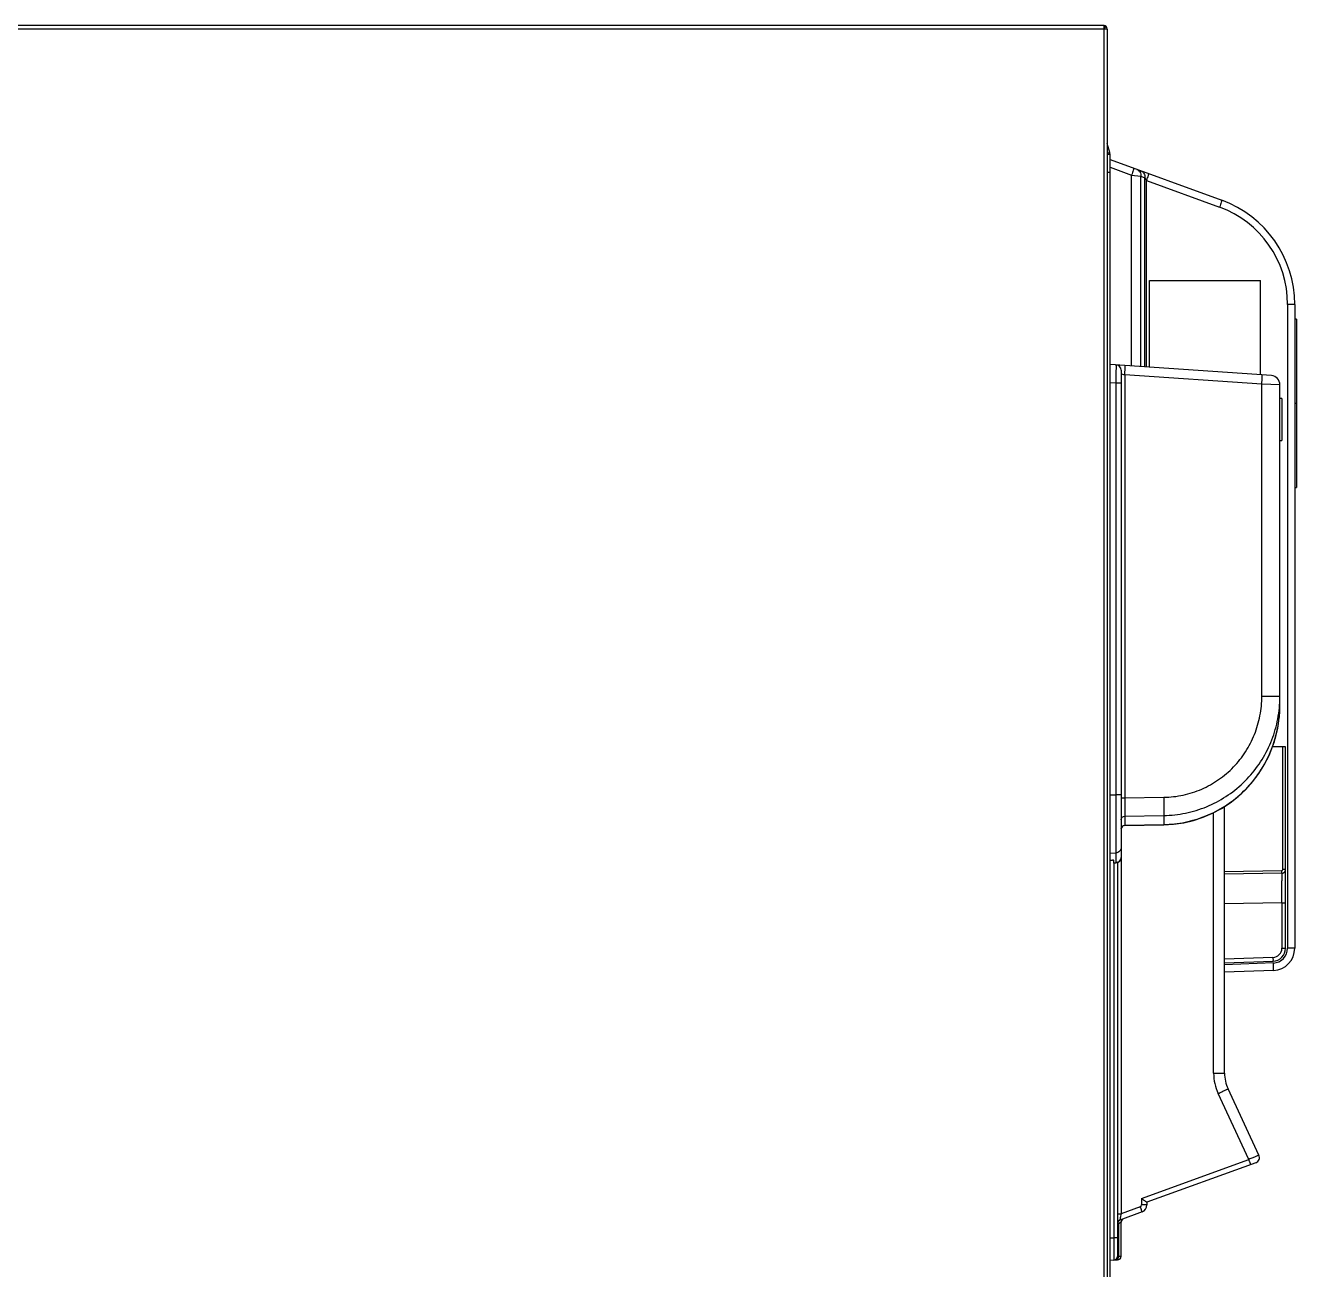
# Model space of a CAD drawing. Header units: millimetres. Extents: x 341 to 4391, y 324 to 2971.
# Drawn here: x 1835.6 to 2179.7, y 1572.8 to 1909.6 of the extents above; entities that cross this region are included whole.
import ezdxf

# ---------------------------------------------------------------- set-up
doc = ezdxf.new("R2010")
doc.units = ezdxf.units.MM
doc.header["$LTSCALE"] = 256.666667
doc.layers.get('0').update_dxf_attribs({"linetype": 'CONTINUOUS'})
doc.layers.add('GEOM', color=7, linetype='CONTINUOUS')

msp = doc.modelspace()

# ---------------------------------------------------------------- linework, layer by layer
at = {"color": 9, "linetype": 'Continuous'}
for p, q in [((1579.34, 1908.66), (2127.54, 1908.66)), ((2127.54, 1908.66), (2127.54, 1428.46)), ((2128.44, 1869.89), (2129.24, 1869.89))]:
    msp.add_line(p, q, dxfattribs=at)
at = {"color": 7, "linetype": 'Continuous'}
for p, q in [((2129.24, 1563.69), (2129.24, 1869.89)), ((2139.94, 1840.56), (2169.94, 1840.56)), ((2139.94, 1817.08), (2139.94, 1840.56)), ((2169.94, 1814.98), (2169.94, 1840.56)), ((2175.74, 1808.59), (2175.24, 1808.59)), ((2175.74, 1808.59), (2175.74, 1797.19)), ((2175.24, 1797.19), (2175.74, 1797.19))]:
    msp.add_line(p, q, dxfattribs=at)
at = {"layer": 'GEOM', "color": 7, "linetype": 'Continuous'}
for p, q in [((2127.64, 1909.56), (1579.24, 1909.56)), ((2127.54, 1908.66), (2128.1, 1908.66)), ((2127.64, 1908.66), (2127.64, 1909.56)), ((2128.1, 1909.37), (2127.64, 1908.79)), ((2128.1, 1908.66), (2128.44, 1908.66)), ((2128.44, 1908.56), (2128.44, 1428.46)), ((2129.17, 1875.14), (2128.44, 1877.64)), ((2129.24, 1869.89), (2129.24, 1874.64)), ((2129.24, 1873.26), (2159.5, 1862.25)), ((2179.24, 1834.06), (2179.24, 1659.8)), ((2179.74, 1830.05), (2179.24, 1830.05)), ((2179.74, 1830.05), (2179.74, 1784.48)), ((2172.92, 1814.77), (2129.24, 1817.82)), ((2132.24, 1816.22), (2132.24, 1684.37)), ((2175.24, 1804.27), (2175.24, 1812.28)), ((2175.24, 1725.59), (2175.24, 1801.52)), ((2179.24, 1784.48), (2179.74, 1784.48)), ((2176.74, 1714.33), (2173.24, 1714.33)), ((2176.74, 1659.8), (2176.74, 1714.33)), ((2160.24, 1625.98), (2160.24, 1698.17)), ((2133.22, 1693), (2143.8, 1693.19)), ((2129.61, 1683.66), (2129.87, 1683.66)), ((2130.24, 1682.85), (2130.24, 1683.59)), ((2130.24, 1682.85), (2130.79, 1682.87)), ((2131.24, 1682.96), (2131.24, 1576.41)), ((2175.76, 1680.08), (2160.24, 1679.81)), ((2160.24, 1655.85), (2173.36, 1656.31)), ((2173.45, 1653.81), (2160.24, 1653.35)), ((2169.55, 1603.8), (2161.18, 1621.75)), ((2168.7, 1601.76), (2139.24, 1591.03)), ((2139.24, 1591.03), (2139.24, 1590.31)), ((2137.93, 1588.43), (2131.9, 1586.23)), ((2132.24, 1576.43), (2132.24, 1585.66)), ((2129.24, 1575.39), (2131.26, 1575.43))]:
    msp.add_line(p, q, dxfattribs=at)
at = {"layer": 'GEOM', "color": 9, "linetype": 'Continuous'}
for p, q in [((2129.17, 1875.14), (2128.44, 1874.93)), ((2129.24, 1874.64), (2128.44, 1874.64)), ((2129.24, 1871.16), (2135.08, 1869.04)), ((2135.08, 1817.42), (2135.08, 1869.04)), ((2135.08, 1869.04), (2137.57, 1868.74)), ((2137.57, 1817.24), (2137.57, 1868.74)), ((2137.57, 1868.74), (2138.66, 1868.34)), ((2138.66, 1817.17), (2138.66, 1868.34)), ((2139.08, 1817.14), (2139.08, 1867.58)), ((2139.08, 1867.58), (2158.89, 1860.37)), ((2179.24, 1834.06), (2177.31, 1834.06)), ((2177.31, 1834.06), (2177.31, 1659.8)), ((2132.24, 1815.28), (2133.22, 1815.04)), ((2170.33, 1812.45), (2133.22, 1815.04)), ((2133.22, 1815.04), (2133.22, 1700.5)), ((2130.79, 1812.72), (2129.24, 1812.82)), ((2132.24, 1812.72), (2130.79, 1812.72)), ((2130.79, 1812.72), (2130.79, 1701.36)), ((2170.33, 1727.98), (2170.33, 1812.45)), ((2175.24, 1812.28), (2170.33, 1812.45)), ((2179.74, 1807.26), (2179.24, 1807.26)), ((2170.33, 1727.98), (2175.24, 1727.98)), ((2176, 1681.08), (2176, 1714.33)), ((2129.24, 1701.31), (2130.79, 1701.36)), ((2132.24, 1701.36), (2130.79, 1701.36)), ((2132.24, 1700.5), (2133.22, 1700.5)), ((2133.22, 1700.5), (2143.8, 1700.65)), ((2133.22, 1695.57), (2143.8, 1695.73)), ((2133.22, 1695.57), (2133.22, 1693.1)), ((2133.22, 1693.1), (2143.8, 1693.28)), ((2133.22, 1693.1), (2133.22, 1693)), ((2143.8, 1695.73), (2143.8, 1693.28)), ((2143.8, 1693.28), (2143.8, 1693.19)), ((2157.29, 1625.98), (2157.29, 1696.49)), ((2129.24, 1685.57), (2130.79, 1685.61)), ((2130.24, 1682.93), (2130.79, 1682.95)), ((2130.26, 1682.85), (2130.26, 1581.41)), ((2130.79, 1685.61), (2130.79, 1682.95)), ((2130.79, 1682.95), (2130.79, 1682.87)), ((2132.22, 1684.17), (2132.22, 1587.94)), ((2160.24, 1680.56), (2175.75, 1680.83)), ((2176.74, 1681.08), (2176, 1681.08)), ((2175.76, 1672.08), (2160.24, 1671.81)), ((2175.76, 1672.08), (2176.74, 1672.08)), ((2175.76, 1672.08), (2175.76, 1659.8)), ((2175.76, 1659.8), (2176.74, 1659.8)), ((2179.24, 1659.8), (2177.31, 1659.8)), ((2173.35, 1657.31), (2160.24, 1656.85)), ((2173.45, 1655.81), (2160.24, 1655.35)), ((2157.29, 1625.98), (2160.24, 1625.98)), ((2166.82, 1602.66), (2158.51, 1620.48)), ((2137.77, 1592.08), (2166.82, 1602.66)), ((2137.77, 1592.08), (2137.77, 1590.31)), ((2139.24, 1590.31), (2137.77, 1590.31)), ((2131.24, 1587.94), (2132.22, 1587.94)), ((2137.44, 1589.84), (2132.22, 1587.94)), ((2131.49, 1585.2), (2131.24, 1585.2)), ((2132.24, 1585.66), (2131.49, 1585.2)), ((2131.49, 1585.2), (2131.49, 1576.42)), ((2129.24, 1581.39), (2130.26, 1581.41)), ((2131.24, 1581.41), (2130.26, 1581.41)), ((2131.24, 1576.41), (2131.49, 1576.42)), ((2131.49, 1576.42), (2132.24, 1576.43))]:
    msp.add_line(p, q, dxfattribs=at)
at = {"layer": 'GEOM', "color": 7, "linetype": 'Continuous'}
msp.add_lwpolyline([(2143.8, 1693.19), (2146.46, 1693.35), (2149.18, 1693.75), (2151.86, 1694.38), (2154.48, 1695.25), (2157.01, 1696.34), (2159.45, 1697.65), (2161.77, 1699.17), (2163.95, 1700.88), (2165.98, 1702.79), (2167.84, 1704.86), (2169.52, 1707.1), (2171, 1709.47), (2172.28, 1711.97), (2173.34, 1714.58), (2174.17, 1717.27), (2174.77, 1720.03), (2175.13, 1722.83), (2175.24, 1725.59)], dxfattribs=at)
for centre, radius, start, end in [((2127.54, 1908.66), 0.9, 0, 83.6203), ((2127.44, 1874.64), 1.8, 0, 16.2314), ((2149.24, 1834.06), 30, 359.9989, 70.0012), ((2130.74, 1816.22), 1.5, 0.0001, 86), ((2172.74, 1812.28), 2.5, 0, 86), ((2133.24, 1692), 1, 91.0154, 179.9958), ((2130.74, 1684.37), 1.5, 272.0308, 360), ((2175.74, 1681.08), 1, 271.0001, 339.3963), ((2173.24, 1659.8), 3.5, 272, 360), ((2173.24, 1659.8), 6, 272, 360), ((2170.24, 1625.98), 10, 180, 205), ((2168.19, 1603.17), 1.5, 290.0001, 25), ((2137.24, 1590.31), 2, 290, 360), ((2133.24, 1585.66), 1, 109.9995, 179.9998), ((2132.24, 1585.29), 1, 110.0001, 180), ((2130.24, 1576.41), 1, 271, 360), ((2131.24, 1576.43), 1, 271.0001, 0)]:
    msp.add_arc(centre, radius, start, end, dxfattribs=at)
at = {"layer": 'GEOM', "color": 9, "linetype": 'Continuous'}
for centre, radius, start, end in [((2149.31, 1834.06), 28, 0, 70), ((2142.55, 1727.98), 32.69, 355.8025, 359.999), ((2142.59, 1725.59), 32.65, 355.114, 359.9977), ((2142.65, 1725.58), 32.59, 353.9405, 355.1124), ((-186.9, 1677.91), 2362.67, 359.85863, 0.00311), ((2173.26, 1659.8), 2.5, 272.0003, 359.9997), ((2173.31, 1659.8), 4, 272.0005, 359.9995), ((2170.29, 1625.98), 13, 180.0002, 204.9998), ((2137.27, 1590.31), 0.5, 290.0002, 359.9998), ((2134.59, 1585.7), 3.14, 185.9565, 189.1574)]:
    msp.add_arc(centre, radius, start, end, dxfattribs=at)
at = {"layer": 'GEOM', "color": 7, "linetype": 'Continuous'}
for centre, start_param, end_param in [((2129.74, 1683.75), 3.355232, 4.444145), ((2129.74, 1683.57), -0.006444, 1.302553)]:
    msp.add_ellipse(centre, major_axis=(0.5, 0.018), ratio=0.176098, start_param=start_param, end_param=end_param, dxfattribs=at)
for points, knots in [([(2128.1, 1908.66), (2128.12, 1908.66), (2128.21, 1908.65), (2128.29, 1908.63), (2128.35, 1908.61)], [0, 0, 0, 0, 0.299271, 1, 1, 1, 1]), ([(2128.35, 1908.61), (2128.37, 1908.61), (2128.4, 1908.6), (2128.44, 1908.58), (2128.44, 1908.56)], [0, 0, 0, 0, 0.680679, 1, 1, 1, 1]), ([(2175.22, 1802.89), (2175.22, 1803.01), (2175.23, 1803.47), (2175.24, 1803.93), (2175.24, 1804.27)], [0, 0, 0, 0, 0.263374, 1, 1, 1, 1]), ([(2175.24, 1801.52), (2175.24, 1801.62), (2175.24, 1802.08), (2175.22, 1802.54), (2175.22, 1802.89)], [0, 0, 0, 0, 0.232878, 1, 1, 1, 1]), ([(2137.77, 1592.08), (2137.94, 1591.96), (2138.2, 1591.78), (2138.53, 1591.55), (2138.75, 1591.39), (2138.92, 1591.27), (2139.03, 1591.19), (2139.1, 1591.14), (2139.16, 1591.1), (2139.2, 1591.07), (2139.22, 1591.05), (2139.24, 1591.04), (2139.24, 1591.03)], [0, 0, 0, 0, 0.352694, 0.518392, 0.670463, 0.802582, 0.858796, 0.907037, 0.946212, 0.975291, 0.993411, 1, 1, 1, 1])]:
    msp.add_open_spline(points, degree=3, knots=knots, dxfattribs=at)
at = {"layer": 'GEOM', "color": 9, "linetype": 'Continuous'}
for points, knots in [([(2135.69, 1870.92), (2135.7, 1870.91), (2135.67, 1870.84), (2135.66, 1870.75), (2135.6, 1870.57), (2135.5, 1870.24), (2135.32, 1869.71), (2135.16, 1869.28), (2135.08, 1869.04)], [0, 0, 0, 0, 0.020217, 0.077134, 0.169398, 0.293318, 0.617079, 1, 1, 1, 1]), ([(2136.52, 1870.61), (2136.86, 1870.49), (2137.48, 1869.93), (2137.6, 1869.13), (2137.57, 1868.74)], [0, 0, 0, 0, 0.476573, 1, 1, 1, 1]), ([(2137.61, 1870.22), (2137.95, 1870.09), (2138.57, 1869.53), (2138.7, 1868.73), (2138.66, 1868.34)], [0, 0, 0, 0, 0.476573, 1, 1, 1, 1]), ([(2139.69, 1869.46), (2139.7, 1869.46), (2139.67, 1869.38), (2139.66, 1869.3), (2139.6, 1869.11), (2139.5, 1868.78), (2139.32, 1868.26), (2139.16, 1867.82), (2139.08, 1867.58)], [0, 0, 0, 0, 0.020217, 0.077134, 0.169398, 0.293318, 0.617079, 1, 1, 1, 1]), ([(2138.66, 1868.34), (2138.69, 1868.28), (2138.83, 1868.03), (2138.97, 1867.78), (2139.08, 1867.58)], [0, 0, 0, 0, 0.226362, 1, 1, 1, 1]), ([(2159.5, 1862.25), (2159.51, 1862.25), (2159.49, 1862.17), (2159.48, 1862.09), (2159.41, 1861.9), (2159.31, 1861.57), (2159.13, 1861.05), (2158.97, 1860.61), (2158.89, 1860.37)], [0, 0, 0, 0, 0.020217, 0.077134, 0.169398, 0.293318, 0.617079, 1, 1, 1, 1]), ([(2130.85, 1817.71), (2130.85, 1817.71), (2130.85, 1817.7), (2130.85, 1817.68), (2130.85, 1817.65), (2130.86, 1817.59), (2130.86, 1817.48), (2130.86, 1817.32), (2130.86, 1817.11), (2130.86, 1816.86), (2130.86, 1816.56), (2130.85, 1816.1), (2130.84, 1815.45), (2130.83, 1814.6), (2130.81, 1813.68), (2130.8, 1813.04), (2130.79, 1812.72)], [0, 0, 0, 0, 0.001331, 0.004997, 0.011043, 0.019466, 0.043357, 0.076452, 0.118435, 0.168904, 0.227372, 0.293275, 0.444779, 0.617583, 0.805048, 1, 1, 1, 1]), ([(2133.22, 1815.04), (2133.24, 1815.2), (2133.26, 1815.52), (2133.29, 1815.98), (2133.31, 1816.41), (2133.33, 1816.78), (2133.35, 1817.05), (2133.35, 1817.23), (2133.36, 1817.34), (2133.36, 1817.42), (2133.36, 1817.48), (2133.36, 1817.51), (2133.36, 1817.54), (2133.36, 1817.54)], [0, 0, 0, 0, 0.195046, 0.382549, 0.555343, 0.706787, 0.831078, 0.881509, 0.923458, 0.956529, 0.98041, 0.994894, 1, 1, 1, 1]), ([(2170.33, 1812.45), (2170.34, 1812.61), (2170.36, 1812.93), (2170.39, 1813.39), (2170.42, 1813.81), (2170.44, 1814.19), (2170.45, 1814.46), (2170.46, 1814.64), (2170.46, 1814.74), (2170.46, 1814.82), (2170.47, 1814.89), (2170.46, 1814.92), (2170.46, 1814.94), (2170.46, 1814.94)], [0, 0, 0, 0, 0.195045, 0.382548, 0.555342, 0.706785, 0.831077, 0.881509, 0.923458, 0.956528, 0.98041, 0.994894, 1, 1, 1, 1]), ([(2143.8, 1700.65), (2145.56, 1700.68), (2149.07, 1701.08), (2154.12, 1702.71), (2158.75, 1705.3), (2162.78, 1708.74), (2166.07, 1712.9), (2168.5, 1717.62), (2169.99, 1722.7), (2170.33, 1726.23), (2170.33, 1727.98)], [0, 0, 0, 0, 0.124983, 0.249968, 0.374958, 0.499955, 0.624958, 0.749967, 0.874982, 1, 1, 1, 1]), ([(2143.8, 1695.73), (2145.78, 1695.76), (2149.74, 1696.19), (2155.45, 1697.94), (2160.73, 1700.71), (2165.4, 1704.42), (2169.31, 1708.93), (2172.33, 1714.08), (2174.36, 1719.69), (2175.01, 1723.62), (2175.15, 1725.59)], [0, 0, 0, 0, 0.125021, 0.250032, 0.375034, 0.500028, 0.625018, 0.750008, 0.875, 1, 1, 1, 1]), ([(2143.8, 1693.28), (2145.74, 1693.32), (2149.61, 1693.74), (2155.2, 1695.43), (2160.39, 1698.1), (2165.01, 1701.66), (2168.91, 1706), (2171.97, 1710.97), (2174.1, 1716.4), (2174.86, 1720.22), (2175.06, 1722.14)], [0, 0, 0, 0, 0.125025, 0.250047, 0.375062, 0.500067, 0.625063, 0.750049, 0.875028, 1, 1, 1, 1]), ([(2130.79, 1701.36), (2130.8, 1699.54), (2130.81, 1696.11), (2130.81, 1691.5), (2130.81, 1688.07), (2130.8, 1686.25), (2130.79, 1685.61)], [0, 0, 0, 0, 0.347298, 0.652711, 0.879383, 1, 1, 1, 1]), ([(2133.22, 1700.5), (2133.22, 1699.43), (2133.22, 1697.79), (2133.21, 1696.14), (2133.22, 1695.57)], [0, 0, 0, 0, 0.652732, 1, 1, 1, 1]), ([(2143.8, 1700.65), (2143.81, 1700.08), (2143.82, 1699.01), (2143.83, 1697.57), (2143.82, 1696.5), (2143.82, 1695.93), (2143.8, 1695.73)], [0, 0, 0, 0, 0.347239, 0.652596, 0.879272, 1, 1, 1, 1]), ([(2132.24, 1694.59), (2132.24, 1694.84), (2132.45, 1695.36), (2132.97, 1695.57), (2133.22, 1695.57)], [0, 0, 0, 0, 0.497318, 1, 1, 1, 1]), ([(2132.24, 1692.11), (2132.24, 1692.36), (2132.45, 1692.88), (2132.97, 1693.09), (2133.22, 1693.1)], [0, 0, 0, 0, 0.497318, 1, 1, 1, 1]), ([(2132.24, 1687.09), (2132.24, 1686.9), (2132.17, 1686.52), (2131.85, 1686.04), (2131.37, 1685.71), (2130.98, 1685.62), (2130.79, 1685.61)], [0, 0, 0, 0, 0.248267, 0.497536, 0.748238, 1, 1, 1, 1]), ([(2132.24, 1684.42), (2132.24, 1684.24), (2132.17, 1683.86), (2131.85, 1683.37), (2131.37, 1683.04), (2130.98, 1682.95), (2130.79, 1682.95)], [0, 0, 0, 0, 0.248267, 0.497536, 0.748238, 1, 1, 1, 1]), ([(2175.76, 1680.08), (2175.78, 1680.08), (2175.74, 1680.19), (2175.77, 1680.31), (2175.75, 1680.56), (2175.75, 1680.73), (2175.75, 1680.83)], [0, 0, 0, 0, 0.076358, 0.292856, 0.61784, 1, 1, 1, 1]), ([(2175.76, 1680.08), (2175.77, 1680.08), (2175.75, 1680.01), (2175.77, 1679.93), (2175.76, 1679.75), (2175.77, 1679.53), (2175.76, 1679.24), (2175.77, 1678.73), (2175.77, 1678.32), (2175.77, 1678.03)], [0, 0, 0, 0, 0.01637, 0.065177, 0.146112, 0.258507, 0.401381, 0.573614, 1, 1, 1, 1]), ([(2173.35, 1657.31), (2173.35, 1657.18), (2173.35, 1656.95), (2173.38, 1656.62), (2173.34, 1656.46), (2173.39, 1656.31), (2173.36, 1656.31)], [0, 0, 0, 0, 0.382582, 0.706892, 0.923629, 1, 1, 1, 1]), ([(2173.45, 1653.81), (2173.46, 1653.81), (2173.46, 1653.89), (2173.48, 1653.97), (2173.48, 1654.17), (2173.48, 1654.52), (2173.47, 1655.08), (2173.46, 1655.55), (2173.45, 1655.81)], [0, 0, 0, 0, 0.020389, 0.077486, 0.169969, 0.294096, 0.617959, 1, 1, 1, 1]), ([(2158.51, 1620.48), (2158.69, 1620.57), (2159.03, 1620.73), (2159.53, 1620.96), (2159.98, 1621.17), (2160.38, 1621.36), (2160.67, 1621.5), (2160.86, 1621.59), (2160.97, 1621.65), (2161.06, 1621.69), (2161.13, 1621.72), (2161.15, 1621.74), (2161.18, 1621.75), (2161.18, 1621.75)], [0, 0, 0, 0, 0.195911, 0.383829, 0.556693, 0.707986, 0.832013, 0.882296, 0.924104, 0.95704, 0.980795, 0.99515, 1, 1, 1, 1]), ([(2169.55, 1603.8), (2169.55, 1603.8), (2169.53, 1603.79), (2169.52, 1603.79), (2169.48, 1603.77), (2169.43, 1603.75), (2169.34, 1603.71), (2169.22, 1603.66), (2169.03, 1603.58), (2168.73, 1603.45), (2168.32, 1603.28), (2167.86, 1603.09), (2167.35, 1602.88), (2167, 1602.73), (2166.82, 1602.66)], [0, 0, 0, 0, 0.004799, 0.010783, 0.019142, 0.042902, 0.075851, 0.117679, 0.167988, 0.292059, 0.443378, 0.616238, 0.804129, 1, 1, 1, 1]), ([(2167.31, 1601.25), (2167.31, 1601.25), (2167.31, 1601.26), (2167.31, 1601.28), (2167.29, 1601.32), (2167.27, 1601.39), (2167.23, 1601.51), (2167.17, 1601.68), (2167.1, 1601.89), (2166.98, 1602.22), (2166.89, 1602.48), (2166.82, 1602.66)], [0, 0, 0, 0, 0.00507, 0.019525, 0.043373, 0.076402, 0.168687, 0.292885, 0.444267, 0.61707, 1, 1, 1, 1]), ([(2132.22, 1587.94), (2132.18, 1587.73), (2132.12, 1587.43), (2132.05, 1587.05), (2132, 1586.79), (2131.96, 1586.6), (2131.94, 1586.46), (2131.92, 1586.38), (2131.91, 1586.32), (2131.9, 1586.27), (2131.9, 1586.25), (2131.9, 1586.23), (2131.9, 1586.23)], [0, 0, 0, 0, 0.359868, 0.528179, 0.681305, 0.812475, 0.86746, 0.914062, 0.951339, 0.978463, 0.9948, 1, 1, 1, 1]), ([(2137.93, 1588.43), (2137.93, 1588.43), (2137.92, 1588.44), (2137.92, 1588.46), (2137.91, 1588.49), (2137.89, 1588.56), (2137.85, 1588.68), (2137.79, 1588.85), (2137.72, 1589.07), (2137.6, 1589.4), (2137.5, 1589.66), (2137.44, 1589.84)], [0, 0, 0, 0, 0.00507, 0.019525, 0.043373, 0.076402, 0.168687, 0.292885, 0.444267, 0.61707, 1, 1, 1, 1]), ([(2131.47, 1585.38), (2131.41, 1585.37), (2131.34, 1585.36), (2131.24, 1585.32), (2131.24, 1585.29)], [0, 0, 0, 0, 0.690067, 1, 1, 1, 1]), ([(2131.47, 1585.38), (2131.45, 1585.56), (2131.48, 1585.84), (2131.69, 1586.12), (2131.83, 1586.21), (2131.9, 1586.23)], [0, 0, 0, 0, 0.534, 0.770965, 1, 1, 1, 1]), ([(2130.26, 1581.41), (2130.26, 1581.02), (2130.26, 1580.26), (2130.26, 1579.14), (2130.27, 1578.12), (2130.27, 1577.34), (2130.27, 1576.79), (2130.27, 1576.44), (2130.27, 1576.14), (2130.26, 1575.89), (2130.26, 1575.71), (2130.26, 1575.6), (2130.26, 1575.53), (2130.26, 1575.48), (2130.26, 1575.44), (2130.26, 1575.43), (2130.26, 1575.41), (2130.26, 1575.41)], [0, 0, 0, 0, 0.195088, 0.382676, 0.55556, 0.707095, 0.772997, 0.831454, 0.881904, 0.923861, 0.956921, 0.970013, 0.980767, 0.98916, 0.99517, 0.998785, 1, 1, 1, 1]), ([(2131.49, 1576.42), (2131.49, 1576.3), (2131.47, 1576.06), (2131.38, 1575.74), (2131.23, 1575.5), (2131.08, 1575.43), (2131.01, 1575.42)], [0, 0, 0, 0, 0.319782, 0.603829, 0.828681, 1, 1, 1, 1])]:
    msp.add_open_spline(points, degree=3, knots=knots, dxfattribs=at)
msp.add_open_spline([(2175.75, 1680.83), (2175.87, 1680.83), (2176, 1680.96), (2176, 1681.08)], degree=3, dxfattribs=at)

doc.saveas('drawing.dxf')
